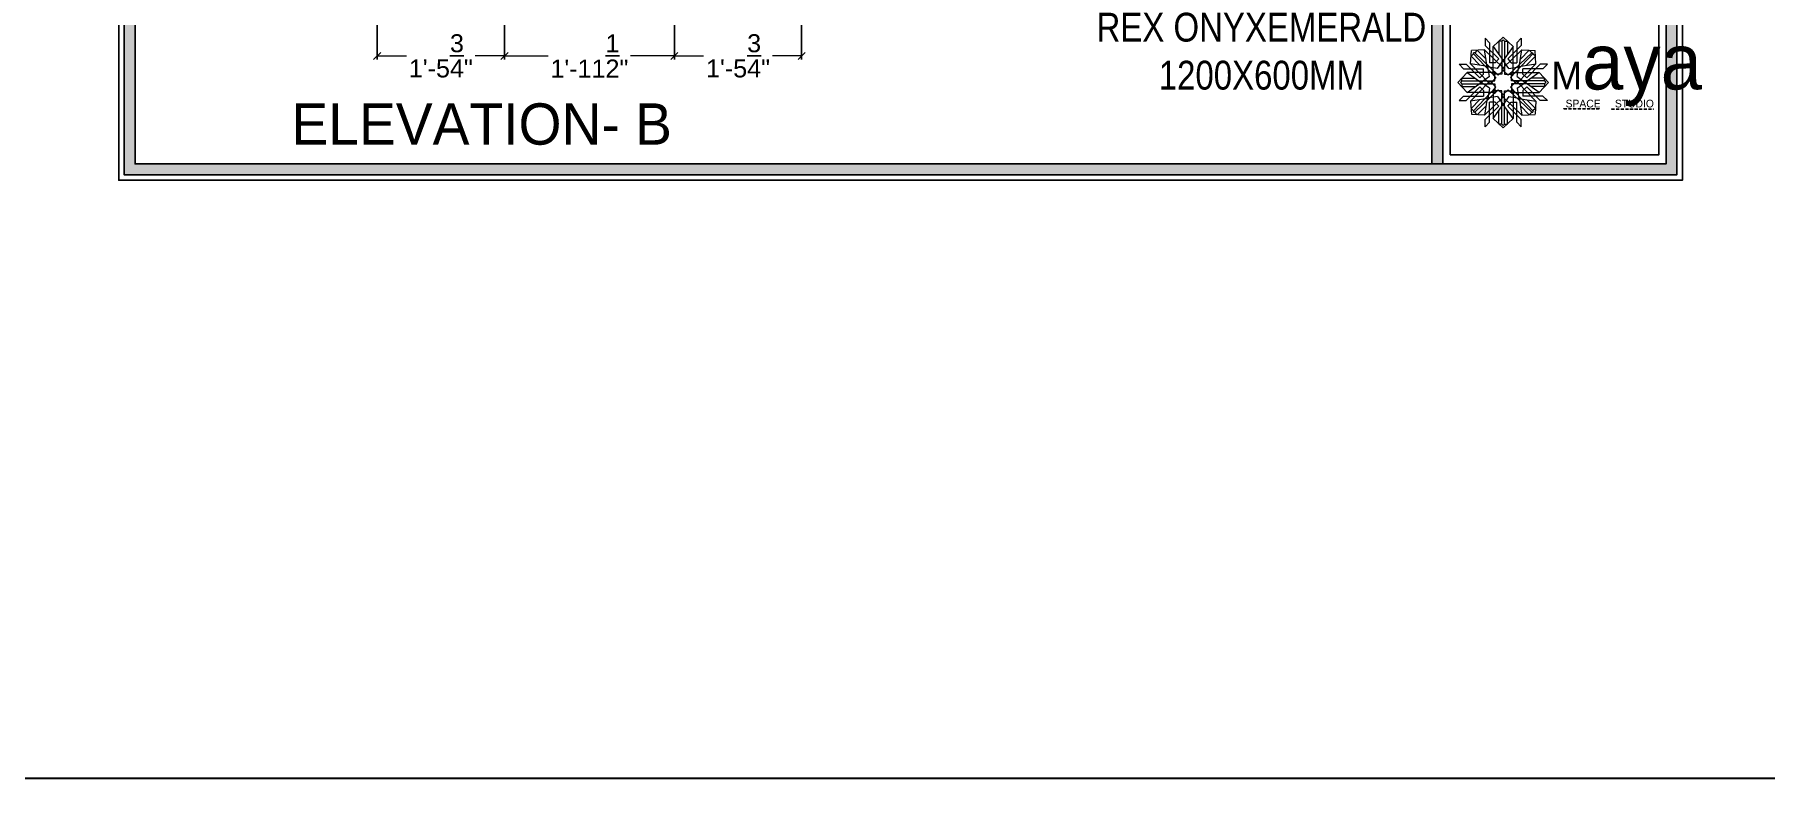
# Model space of a CAD drawing. Header units: millimetres. Extents: x 56222 to 3066687, y -650199 to -121287.
# Drawn here: x 149193.8 to 149434.4, y -183638 to -183534.7 of the extents above; entities that cross this region are included whole.
import ezdxf

# ---------------------------------------------------------------- set-up
doc = ezdxf.new("R2010")
doc.units = ezdxf.units.MM
doc.header["$MEASUREMENT"] = 0
doc.header["$PDMODE"] = 35
doc.linetypes.add('DASHEDX2', pattern=[1.5, 1, -0.5])
doc.layers.get('Defpoints').update_dxf_attribs({"color": 220})
for name, color, linetype, lineweight in [('dim05', 1, 'Continuous', 13), ('Dimension', 10, 'DASHEDX2', 20), ('FIRST FLOOR ( TEXT )', 7, 'Continuous', 9), ('NAME PLATE', 7, 'Continuous', 25), ('sec. mark', 5, 'Continuous', 25), ('wall', 7, 'Continuous', 30), ('XX~SLAB ( BEAM )~ ( DIM )', 7, 'Continuous', 9)]:
    doc.layers.add(name, color=color, linetype=linetype, lineweight=lineweight)
doc.styles.add('Arial', font='arial.ttf')
doc.styles.add('DATE', font='swissc.ttf', dxfattribs={"height": 6.75})
doc.styles.add('KATHA', font='swissc.ttf')
doc.styles.get("Standard").update_dxf_attribs({"font": 'arial.ttf', "height": 6})
doc.dimstyles.new('ISO-25', dxfattribs={"dimtxt": 2.5, "dimasz": 1, "dimexe": 0.5, "dimexo": 1, "dimtad": 0, "dimdec": 1, "dimlunit": 4, "dimtxsty": 'Standard', "dimblk": 'OBLIQUE', "dimcen": 2.5, "dimclrd": 1, "dimclre": 1, "dimclrt": 5, "dimadec": 0, "dimazin": 0, "dimtfac": 1, "dimtdec": 1, "dimtmove": 0, "dimatfit": 3, "dimfxl": 1, "dimlwd": -1, "dimarcsym": 0})

# ---------------------------------------------------------------- blocks, each defined once
blk = doc.blocks.new('FSFSF')
at = {"color": 42, "lineweight": 5, "true_color": 0xe0ac11}
for p, q in [((28600.03, 143.51), (28600.03, 140.16)), ((28602.15, 141.41), (28600.03, 143.51)), ((28606.47, 133.76), (28600.03, 140.16)), ((28602.15, 141.41), (28602.15, 131.95)), ((28603.86, 139.69), (28608.58, 144.08)), ((28603.86, 126.58), (28603.86, 139.69)), ((28603.86, 139.69), (28608.58, 133.02)), ((28607.9, 142.22), (28606.58, 142.22)), ((28606.58, 142.22), (28606.58, 135.84)), ((28607.9, 142.22), (28608.58, 142.85)), ((28607.9, 142.22), (28607.9, 126.58)), ((28613.31, 139.69), (28608.58, 144.08)), ((28609.27, 142.22), (28608.59, 142.85)), ((28613.31, 139.69), (28608.59, 133.02)), ((28609.27, 142.22), (28609.27, 126.58)), ((28609.27, 142.22), (28610.59, 142.22)), ((28610.59, 142.22), (28610.59, 135.84)), ((28610.7, 133.76), (28617.14, 140.16)), ((28613.31, 126.58), (28613.31, 139.69)), ((28615.02, 141.41), (28617.14, 143.51)), ((28615.02, 141.41), (28615.02, 131.95)), ((28617.14, 143.51), (28617.14, 140.16)), ((28587.73, 131.22), (28591.08, 131.22)), ((28589.84, 129.1), (28587.73, 131.22)), ((28597.49, 124.78), (28591.08, 131.22)), ((28593.19, 131.45), (28593.54, 137.71)), ((28593.19, 131.45), (28601.69, 122.67)), ((28601.25, 130.22), (28593.19, 131.45)), ((28593.39, 135), (28594.56, 136.12)), ((28593.39, 135), (28597.6, 130.78)), ((28599.8, 138.06), (28593.54, 137.71)), ((28595.12, 136.69), (28594.53, 136.69)), ((28594.56, 136.12), (28594.56, 136.71)), ((28605.17, 124.98), (28594.56, 136.12)), ((28596.24, 137.86), (28595.12, 136.69)), ((28606.27, 126.08), (28595.12, 136.69)), ((28596.24, 137.86), (28600.47, 133.65)), ((28601.03, 130), (28599.8, 138.06)), ((28599.8, 138.05), (28608.58, 129.56)), ((28604.75, 131.95), (28602.15, 131.95)), ((28606.47, 133.76), (28604.75, 131.95)), ((28605.86, 129.18), (28608.58, 133.02)), ((28617.37, 138.05), (28608.59, 129.56)), ((28611.31, 129.18), (28608.59, 133.02)), ((28610.7, 133.76), (28612.42, 131.95)), ((28610.9, 126.08), (28622.05, 136.69)), ((28612.02, 124.98), (28622.62, 136.12)), ((28612.42, 131.95), (28615.02, 131.95)), ((28623.99, 131.45), (28615.5, 122.67)), ((28615.94, 130.22), (28624, 131.45)), ((28616.14, 130), (28617.37, 138.06)), ((28620.93, 137.86), (28616.7, 133.65)), ((28617.37, 138.06), (28623.63, 137.71)), ((28623.8, 135), (28619.59, 130.78)), ((28619.7, 124.78), (28626.1, 131.22)), ((28620.93, 137.86), (28622.05, 136.69)), ((28622.05, 136.69), (28622.64, 136.69)), ((28622.62, 136.12), (28622.62, 136.71)), ((28623.8, 135), (28622.62, 136.12)), ((28624, 131.45), (28623.65, 137.71)), ((28629.45, 131.22), (28626.1, 131.22)), ((28627.34, 129.1), (28629.45, 131.22)), ((28591.56, 127.39), (28587.17, 122.66)), ((28589.03, 123.35), (28588.4, 122.67)), ((28589.03, 123.35), (28589.03, 124.67)), ((28589.03, 124.67), (28595.4, 124.67)), ((28589.03, 123.35), (28604.66, 123.35)), ((28589.84, 129.1), (28599.29, 129.1)), ((28604.66, 127.39), (28591.56, 127.39)), ((28591.56, 127.39), (28598.23, 122.67)), ((28597.49, 124.78), (28599.29, 126.5)), ((28602.07, 125.39), (28598.23, 122.67)), ((28599.29, 126.5), (28599.29, 129.1)), ((28605.86, 129.18), (28601.03, 130)), ((28602.07, 125.39), (28601.25, 130.22)), ((28602.33, 123.35), (28601.69, 122.67)), ((28602.33, 123.35), (28602.97, 122.67)), ((28605.17, 124.98), (28602.97, 122.67)), ((28603.68, 126.54), (28603.68, 127.39)), ((28604.66, 126.54), (28603.68, 126.54)), ((28604.71, 127.57), (28603.86, 127.57)), ((28607.9, 126.58), (28603.86, 126.58)), ((28604.66, 123.35), (28604.66, 127.39)), ((28604.7, 126.58), (28604.71, 127.57)), ((28606.27, 126.08), (28608.58, 128.27)), ((28607.9, 128.92), (28608.58, 129.56)), ((28607.9, 128.92), (28608.58, 128.27)), ((28609.27, 128.92), (28608.59, 129.56)), ((28609.27, 128.92), (28608.59, 128.27)), ((28610.9, 126.08), (28608.59, 128.27)), ((28609.27, 126.58), (28613.31, 126.58)), ((28611.31, 129.18), (28616.14, 130)), ((28612.02, 124.98), (28614.21, 122.67)), ((28612.46, 126.58), (28612.46, 127.57)), ((28612.46, 127.57), (28613.31, 127.57)), ((28612.52, 123.35), (28612.52, 127.39)), ((28612.52, 127.39), (28625.63, 127.39)), ((28612.52, 126.54), (28613.51, 126.54)), ((28628.16, 123.35), (28612.52, 123.35)), ((28613.51, 126.54), (28613.51, 127.39)), ((28614.85, 123.35), (28614.21, 122.67)), ((28614.85, 123.35), (28615.5, 122.67)), ((28615.12, 125.39), (28615.94, 130.22)), ((28615.12, 125.39), (28618.96, 122.67)), ((28627.34, 129.1), (28617.89, 129.1)), ((28617.89, 126.5), (28617.89, 129.1)), ((28619.7, 124.78), (28617.89, 126.5)), ((28625.63, 127.39), (28618.96, 122.67)), ((28628.16, 124.67), (28621.78, 124.67)), ((28625.63, 127.39), (28630.02, 122.66)), ((28628.16, 123.35), (28628.16, 124.67)), ((28628.16, 123.35), (28628.78, 122.67)), ((28591.56, 117.94), (28587.17, 122.66)), ((28589.84, 116.23), (28587.73, 114.11)), ((28589.03, 121.98), (28588.4, 122.65)), ((28589.03, 121.98), (28604.66, 121.98)), ((28589.03, 121.98), (28589.03, 120.66)), ((28589.03, 120.66), (28595.4, 120.66)), ((28589.84, 116.23), (28599.29, 116.23)), ((28597.49, 120.54), (28591.08, 114.11)), ((28591.56, 117.94), (28598.23, 122.65)), ((28604.66, 117.94), (28591.56, 117.94)), ((28593.19, 113.88), (28601.69, 122.65)), ((28601.25, 115.1), (28593.19, 113.87)), ((28605.17, 120.35), (28594.56, 109.2)), ((28606.27, 119.15), (28595.12, 108.54)), ((28597.49, 120.54), (28599.29, 118.83)), ((28602.07, 119.94), (28598.23, 122.65)), ((28599.29, 118.83), (28599.29, 116.23)), ((28599.8, 107.17), (28608.58, 115.67)), ((28601.03, 115.23), (28599.8, 107.17)), ((28605.86, 116.05), (28601.03, 115.23)), ((28602.07, 119.94), (28601.25, 115.1)), ((28602.33, 121.98), (28601.69, 122.65)), ((28602.33, 121.98), (28602.97, 122.65)), ((28605.17, 120.35), (28602.97, 122.65)), ((28604.66, 118.78), (28603.68, 118.78)), ((28603.68, 118.78), (28603.68, 117.94)), ((28607.9, 118.65), (28603.86, 118.65)), ((28603.86, 118.65), (28603.86, 105.54)), ((28604.71, 117.66), (28603.86, 117.66)), ((28604.66, 121.98), (28604.66, 117.94)), ((28604.7, 118.65), (28604.71, 117.66)), ((28605.86, 116.05), (28608.58, 112.21)), ((28606.27, 119.15), (28608.58, 116.96)), ((28607.9, 103.01), (28607.9, 118.65)), ((28607.9, 116.31), (28608.58, 116.96)), ((28607.9, 116.31), (28608.58, 115.67)), ((28610.9, 119.15), (28608.59, 116.96)), ((28609.27, 116.31), (28608.59, 116.96)), ((28609.27, 116.31), (28608.59, 115.67)), ((28611.31, 116.05), (28608.59, 112.21)), ((28617.37, 107.17), (28608.59, 115.67)), ((28609.27, 118.65), (28613.31, 118.65)), ((28609.27, 103.01), (28609.27, 118.65)), ((28610.9, 119.15), (28622.05, 108.54)), ((28611.31, 116.05), (28616.14, 115.23)), ((28612.02, 120.35), (28614.21, 122.65)), ((28612.02, 120.35), (28622.62, 109.2)), ((28612.46, 118.65), (28612.46, 117.66)), ((28612.46, 117.66), (28613.31, 117.66)), ((28612.52, 121.98), (28612.52, 117.94)), ((28628.16, 121.98), (28612.52, 121.98)), ((28612.52, 118.78), (28613.51, 118.78)), ((28612.52, 117.94), (28625.63, 117.94)), ((28613.31, 118.65), (28613.31, 105.54)), ((28613.51, 118.78), (28613.51, 117.94)), ((28614.85, 121.98), (28614.21, 122.65)), ((28614.85, 121.98), (28615.5, 122.65)), ((28615.12, 119.94), (28618.96, 122.65)), ((28615.12, 119.94), (28615.94, 115.1)), ((28623.99, 113.88), (28615.5, 122.65)), ((28615.94, 115.1), (28624, 113.87)), ((28616.14, 115.23), (28617.37, 107.17)), ((28619.7, 120.54), (28617.89, 118.83)), ((28617.89, 118.83), (28617.89, 116.23)), ((28627.34, 116.23), (28617.89, 116.23)), ((28625.63, 117.94), (28618.96, 122.65)), ((28619.7, 120.54), (28626.1, 114.11)), ((28628.16, 120.66), (28621.78, 120.66)), ((28625.63, 117.94), (28630.02, 122.66)), ((28627.34, 116.23), (28629.45, 114.11)), ((28628.16, 121.98), (28628.78, 122.65)), ((28628.16, 121.98), (28628.16, 120.66)), ((28587.73, 114.11), (28591.08, 114.11)), ((28593.19, 113.87), (28593.54, 107.62)), ((28593.39, 110.32), (28597.6, 114.55)), ((28593.39, 110.32), (28594.56, 109.2)), ((28599.8, 107.17), (28593.54, 107.52)), ((28595.12, 108.54), (28594.53, 108.54)), ((28594.56, 109.2), (28594.56, 108.61)), ((28596.24, 107.37), (28595.12, 108.54)), ((28596.24, 107.37), (28600.47, 111.58)), ((28606.47, 111.47), (28600.03, 105.07)), ((28602.15, 103.82), (28602.15, 113.27)), ((28604.75, 113.27), (28602.15, 113.27)), ((28603.86, 105.54), (28608.58, 112.21)), ((28606.47, 111.47), (28604.75, 113.27)), ((28606.58, 103.01), (28606.58, 109.38)), ((28613.31, 105.54), (28608.59, 112.21)), ((28610.59, 103.01), (28610.59, 109.38)), ((28610.7, 111.47), (28612.42, 113.27)), ((28610.7, 111.47), (28617.14, 105.07)), ((28612.42, 113.27), (28615.02, 113.27)), ((28615.02, 103.82), (28615.02, 113.27)), ((28620.93, 107.37), (28616.7, 111.58)), ((28617.37, 107.17), (28623.63, 107.52)), ((28623.8, 110.32), (28619.59, 114.55)), ((28620.93, 107.37), (28622.05, 108.54)), ((28622.05, 108.54), (28622.64, 108.54)), ((28623.8, 110.32), (28622.62, 109.2)), ((28622.62, 109.2), (28622.62, 108.61)), ((28624, 113.87), (28623.65, 107.62)), ((28629.45, 114.11), (28626.1, 114.11)), ((28600.03, 101.71), (28600.03, 105.07)), ((28602.15, 103.82), (28600.03, 101.71)), ((28603.86, 105.54), (28608.58, 101.15)), ((28607.9, 103.01), (28606.58, 103.01)), ((28607.9, 103.01), (28608.58, 102.38)), ((28613.31, 105.54), (28608.58, 101.15)), ((28609.27, 103.01), (28608.59, 102.38)), ((28609.27, 103.01), (28610.59, 103.01)), ((28615.02, 103.82), (28617.14, 101.71)), ((28617.14, 101.71), (28617.14, 105.07))]:
    blk.add_line(p, q, dxfattribs=at)
blk = doc.blocks.new('hgwg')
at = {"layer": 'Dimension', "true_color": 0xd39e00}
h = blk.add_hatch(color=42, dxfattribs=at)
h.dxf.hatch_style = 1
h.paths.add_polyline_path([(27505.71, 45.05), (27494.27, 45.05), (27494.27, 44.9), (27505.71, 44.9)])
h = blk.add_hatch(color=42, dxfattribs=at)
h.dxf.hatch_style = 1
h.paths.add_polyline_path([(27523.3, 44.9), (27509.68, 44.9), (27509.68, 44.75), (27523.3, 44.75)])
at = {"layer": 'Dimension', "color": 42, "true_color": 0xd39e00}
for p, q in [((27494.27, 45.05), (27505.71, 45.05)), ((27494.27, 44.9), (27494.27, 45.05)), ((27494.27, 44.9), (27505.71, 44.9)), ((27505.71, 45.05), (27505.71, 44.9)), ((27509.68, 44.9), (27523.3, 44.9)), ((27509.68, 44.9), (27509.68, 44.75)), ((27523.3, 44.75), (27523.3, 44.9)), ((27509.68, 44.75), (27523.3, 44.75))]:
    blk.add_line(p, q, dxfattribs=at)
at = {"layer": 'Dimension', "color": 42, "true_color": 0xd39e00, "attachment_point": 1}
for s, width, insert, char_height in [('{\\fCinzel|b0|i0|c0|p2;\\H1.5x;M\\fAmsterdam One|b0|i0|c0|p2;\\H2x;aya}', 85.3277, (27490.17, 69.17), 6), ('{\\fCinzel|b0|i0|c0|p2;SPACE     STUDIO}', 66.129, (27494.83, 47.86), 2.5)]:
    blk.add_mtext_dynamic_manual_height_columns(s, width=width, gutter_width=30, heights=[0], dxfattribs=dict(at, insert=insert, char_height=char_height))
blk = doc.blocks.new('_Oblique')
at = {"layer": 'wall', "color": 0, "lineweight": -2}
blk.add_line((-0.5, -0.5), (0.5, 0.5), dxfattribs=at)
blk = doc.blocks.new('*D966')
at = {"layer": 'Defpoints', "color": 0, "lineweight": 25, "transparency": 16777216}
for p in [(149259.13, -183531.32), (149282.75, -183531.32), (149282.75, -183537.62)]:
    blk.add_point(p, dxfattribs=at)
at = {"layer": 'dim05', "color": 1, "linetype": 'Continuous', "lineweight": -2, "transparency": 16777216}
for p, q in [((149259.13, -183532.32), (149259.13, -183538.12)), ((149282.75, -183532.32), (149282.75, -183538.12))]:
    blk.add_line(p, q, dxfattribs=at)
at = {"layer": 'dim05', "color": 1, "linetype": 'Continuous', "transparency": 16777216}
for p, q in [((149259.13, -183537.62), (149265.23, -183537.62)), ((149282.75, -183537.62), (149276.66, -183537.62))]:
    blk.add_line(p, q, dxfattribs=at)
at = {"layer": 'dim05', "color": 1, "transparency": 16777216, "rotation": 180}
blk.add_blockref('_Oblique', (149259.13, -183537.62), dxfattribs=at)
at = {"layer": 'dim05', "color": 1, "transparency": 16777216}
blk.add_blockref('_Oblique', (149282.75, -183537.62), dxfattribs=at)
at = {"layer": 'dim05', "color": 5, "lineweight": 25, "transparency": 16777216, "insert": (149270.94, -183537.62), "char_height": 2.5, "attachment_point": 5, "style": 'Arial'}
blk.add_mtext('1\'-11{\\H1x;\\S1/2;}"', dxfattribs=at)
blk = doc.blocks.new('*D967')
at = {"layer": 'Defpoints', "color": 0, "lineweight": 25, "transparency": 16777216}
for p in [(149282.75, -183531.32), (149300.44, -183531.32), (149300.44, -183537.62)]:
    blk.add_point(p, dxfattribs=at)
at = {"layer": 'dim05', "color": 1, "linetype": 'Continuous', "lineweight": -2, "transparency": 16777216}
for p, q in [((149282.75, -183532.32), (149282.75, -183538.12)), ((149300.44, -183532.32), (149300.44, -183538.12))]:
    blk.add_line(p, q, dxfattribs=at)
at = {"layer": 'dim05', "color": 1, "linetype": 'Continuous', "transparency": 16777216}
for p, q in [((149282.75, -183537.62), (149286.82, -183537.62)), ((149300.44, -183537.62), (149296.38, -183537.62))]:
    blk.add_line(p, q, dxfattribs=at)
at = {"layer": 'dim05', "color": 1, "transparency": 16777216, "rotation": 180}
blk.add_blockref('_Oblique', (149282.75, -183537.62), dxfattribs=at)
at = {"layer": 'dim05', "color": 1, "transparency": 16777216}
blk.add_blockref('_Oblique', (149300.44, -183537.62), dxfattribs=at)
at = {"layer": 'dim05', "color": 5, "lineweight": 25, "transparency": 16777216, "insert": (149291.6, -183537.62), "char_height": 2.5, "attachment_point": 5, "style": 'Arial'}
blk.add_mtext('1\'-5{\\H1x;\\S3/4;}"', dxfattribs=at)
blk = doc.blocks.new('*D968')
at = {"layer": 'Defpoints', "color": 0, "lineweight": 25, "transparency": 16777216}
for p in [(149241.44, -183531.32), (149259.13, -183531.32), (149241.44, -183537.62)]:
    blk.add_point(p, dxfattribs=at)
at = {"layer": 'dim05', "color": 1, "linetype": 'Continuous', "lineweight": -2, "transparency": 16777216}
for p, q in [((149241.44, -183532.32), (149241.44, -183538.12)), ((149259.13, -183532.32), (149259.13, -183538.12))]:
    blk.add_line(p, q, dxfattribs=at)
at = {"layer": 'dim05', "color": 1, "linetype": 'Continuous', "transparency": 16777216}
for p, q in [((149241.44, -183537.62), (149245.51, -183537.62)), ((149259.13, -183537.62), (149255.07, -183537.62))]:
    blk.add_line(p, q, dxfattribs=at)
at = {"layer": 'dim05', "color": 1, "transparency": 16777216, "rotation": 180}
blk.add_blockref('_Oblique', (149241.44, -183537.62), dxfattribs=at)
at = {"layer": 'dim05', "color": 1, "transparency": 16777216}
blk.add_blockref('_Oblique', (149259.13, -183537.62), dxfattribs=at)
at = {"layer": 'dim05', "color": 5, "lineweight": 25, "transparency": 16777216, "insert": (149250.29, -183537.62), "char_height": 2.5, "attachment_point": 5, "style": 'Arial'}
blk.add_mtext('1\'-5{\\H1x;\\S3/4;}"', dxfattribs=at)

msp = doc.modelspace()

# ---------------------------------------------------------------- hatches: boundary and pattern name
at = {"layer": 'NAME PLATE', "true_color": 0xd39e00}
h = msp.add_hatch(color=42, dxfattribs=at)
h.paths.add_polyline_path([(149206.268, -183554.134), (149422.106, -183554.134), (149422.106, -183402.211), (149206.268, -183402.211)])
h.paths.add_polyline_path([(149207.783, -183552.619), (149420.591, -183552.619), (149420.591, -183403.726), (149207.783, -183403.726)], flags=16)
msp.add_hatch(color=42, dxfattribs=at).paths.add_polyline_path([(149388.023, -183552.619), (149389.538, -183552.619), (149389.538, -183402.211), (149388.023, -183402.211)])

# ---------------------------------------------------------------- linework, layer by layer
at = {"layer": 'NAME PLATE', "color": 42, "true_color": 0xd39e00}
for points in [[(149205.511, -183401.454), (149422.863, -183401.454), (149422.863, -183554.891), (149205.511, -183554.891)], [(149206.268, -183402.211), (149422.106, -183402.211), (149422.106, -183554.134), (149206.268, -183554.134)], [(149388.023, -183552.619), (149388.023, -183402.211), (149389.538, -183402.211), (149389.538, -183552.619)], [(149207.783, -183403.726), (149420.591, -183403.726), (149420.591, -183552.619), (149207.783, -183552.619)], [(149390.563, -183551.372), (149390.563, -183404.973), (149419.565, -183404.973), (149419.565, -183551.372)]]:
    msp.add_lwpolyline(points, close=True, dxfattribs=at)
at = {"layer": 'XX~SLAB ( BEAM )~ ( DIM )', "color": 85, "lineweight": 30, "true_color": 0x58ba48}
msp.add_lwpolyline([(148903.026, -183116.581), (149991.584, -183116.581), (149991.584, -183637.979), (148903.026, -183637.979)], close=True, dxfattribs=at)

# ---------------------------------------------------------------- block references
at = {"layer": 'NAME PLATE', "color": 42, "true_color": 0xd39e00}
for name, p, xscale, yscale, zscale in [('FSFSF', (140988.024, -183577.355), 0.2939652206108942, 0.2939652206108942, 0.2939652206108942), ('hgwg', (137611.466, -183564.23), 0.4289955710926848, 0.4289955710926848, 0.4289955710926848)]:
    msp.add_blockref(name, p, dxfattribs=dict(at, xscale=xscale, yscale=yscale, zscale=zscale))

# ---------------------------------------------------------------- texts
at = {"layer": 'FIRST FLOOR ( TEXT )', "color": 1, "insert": (149364.339, -183536.983), "char_height": 4, "attachment_point": 5, "style": 'KATHA'}
msp.add_mtext('REX ONYXEMERALD\\P1200X600MM', dxfattribs=at)
at = {"layer": 'sec. mark', "lineweight": 20, "insert": (149225.86, -183544.205), "char_height": 5.74001, "attachment_point": 1, "style": 'DATE'}
msp.add_mtext_dynamic_manual_height_columns('\\pxqc;{\\fCentury Gothic|b0|i0|c0|p34;\\C5;ELEVATION- B}', width=60.21435, gutter_width=1, heights=[0], dxfattribs=at)

# ---------------------------------------------------------------- dimensions: what is measured, and where the dimension line sits
at = {"layer": 'dim05', "color": 27, "lineweight": 25, "true_color": 0x7d5120}
for base, p1, p2, picture, middle in [((149241.444, -183537.616), (149259.133, -183531.317), (149241.444, -183531.317), '*D968', (149250.288, -183537.616)), ((149282.755, -183537.616), (149259.133, -183531.317), (149282.755, -183531.317), '*D966', (149270.944, -183537.616)), ((149300.444, -183537.616), (149282.755, -183531.317), (149300.444, -183531.317), '*D967', (149291.599, -183537.616))]:
    dim = msp.add_linear_dim(base=base, p1=p1, p2=p2, dimstyle='ISO-25', override={"dimdec": 2, "dimtxsty": 'Arial', "dimtmove": 1}, dxfattribs=at)
    dim.commit()
    dim.dimension.update_dxf_attribs({"geometry": picture, "text_midpoint": middle})

doc.saveas('drawing.dxf')
